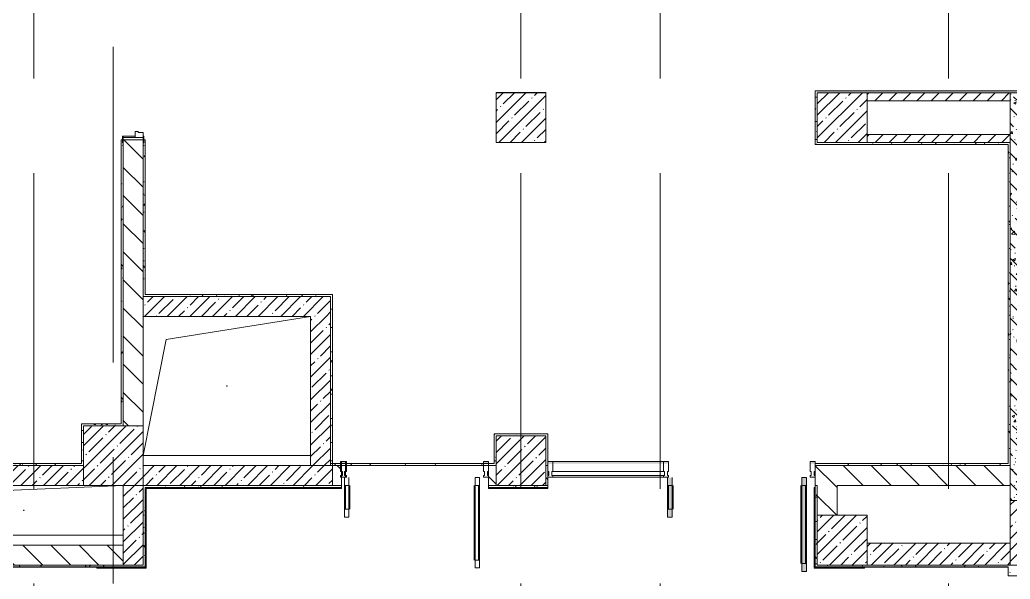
# Model space of a CAD drawing. Header units: millimetres. Extents: x -625 to 415037, y -3642 to 102118.
# Drawn here: x 214292 to 224252, y 10756 to 16383 of the extents above; entities that cross this region are included whole.
import ezdxf

# ---------------------------------------------------------------- set-up
doc = ezdxf.new("R2010")
doc.units = ezdxf.units.MM
doc.linetypes.add('Осевая', pattern=[6350, 1270, -952.5, 3175, -952.5])
doc.layers.add('A-AREA-PATT-2', color=7, linetype='Continuous', lineweight=5, true_color=0xcde0ef, transparency=1)
doc.layers.add('A-FLOR-PATT-1', color=7, linetype='Continuous', lineweight=9, true_color=0xeef6ff, transparency=0.5)
for name, color, linetype, lineweight in [('A-DETL-GENF', 7, 'Continuous', 9), ('A-DOOR-FRAM-2', 7, 'Continuous', 5), ('A-GENM', 7, 'Continuous', 9), ('A-GLAZ-CURT', 7, 'Continuous', 9), ('A-GLAZ-CURT-2', 7, 'Continuous', 20), ('A-GLAZ-CWMG', 7, 'Continuous', 9), ('A-GLAZ-CWMG-1', 7, 'Continuous', 20), ('A-WALL', 7, 'Continuous', 5), ('I-WALL', 7, 'Continuous', 5), ('S-COLS', 7, 'Continuous', 9), ('S-COLS-1', 7, 'Continuous', 5), ('Оси-2', 7, 'Осевая', 9)]:
    doc.layers.add(name, color=color, linetype=linetype, lineweight=lineweight)
for name, color, linetype, lineweight, true_color in [('A-DOOR-1', 7, 'Continuous', 5, 0xc0c0c0), ('A-DOOR-FRAM-1', 7, 'Continuous', 5, 0xc0c0c0), ('A-WALL-1', 9, 'Continuous', 5, 0x808080), ('A-WALL-FNSH-1', 9, 'Continuous', 5, 0x808080)]:
    doc.layers.add(name, color=color, linetype=linetype, lineweight=lineweight, true_color=true_color)
doc.layers.get('A-DOOR-1').off()
pattern_1 = [(135, (148772.12, -0.94), (-141.42136, -141.42136), [])]
pattern_2 = [(45, (148772.12, -0.94), (-114.04925, 114.04925), []), (45, (148886.17, -0.94), (-114.04925, 114.04925), [201.612, -40.322, 6.706, -33.617])]
pattern_3 = [(45, (148772.12, -0.94), (-70.71068, 70.71068), [])]
pattern_4 = [(0, (148772.123, -0.94), (243.84, 60.96), [20.117, -162.763, 20.117, -162.763, -975.36]), (0, (148772.123, -0.94), (243.84, 60.96), [-365.76, 20.117, -345.643, 20.117, -162.763, -426.72]), (0, (148772.123, -0.94), (243.84, 60.96), [-914.4, 20.117, -101.803, 20.117, -284.683]), (120, (148863.563, 29.54), (-174.71291, 180.691634), [20.117, -162.763, 20.117, -162.763, -975.36]), (120, (148863.563, 29.54), (-174.71291, 180.691634), [-365.76, 20.117, -345.643, 20.117, -162.763, -426.72]), (120, (148863.563, 29.54), (-174.71291, 180.691634), [-914.4, 20.117, -101.803, 20.117, -284.683]), (240, (148894.043, 151.46), (-69.12709, -241.651634), [20.117, -162.763, 20.117, -162.763, -975.36]), (240, (148894.043, 151.46), (-69.12709, -241.651634), [-365.76, 20.117, -345.643, 20.117, -162.763, -426.72]), (240, (148894.043, 151.46), (-69.12709, -241.651634), [-914.4, 20.117, -101.803, 20.117, -284.683])]

# ---------------------------------------------------------------- blocks, each defined once
blk = doc.blocks.new('BSC_Колонна _Прямоугольная - 600х600-23205240-Объем проектирования 2 этажа')
at = {"layer": 'S-COLS-1'}
h = blk.add_hatch(dxfattribs=at)
h.set_pattern_fill('FP_20', color=256, style=0, pattern_type=2)
h.set_pattern_definition([(45, (-66460, -12000), (-114.04925, 114.04925), []), (45, (-66345.95, -12000), (-114.04925, 114.04925), [201.613, -40.323, 6.706, -33.617])])
h.paths.add_polyline_path([(100, -300), (300, -300), (300, 300), (-300, 300), (-300, -300)])
for p, q in [((300, 300), (-300, 300)), ((-300, 300), (-300, -300)), ((300, -300), (300, 300)), ((-300, -300), (300, -300))]:
    blk.add_line(p, q, dxfattribs=at)
blk = doc.blocks.new('110_Дверь_СКБ_2Ст - Д-6_л__ ДОО_Дв_1450x2100h_Дверь из раздевальной в коридор-25835678-Объем проектирования 2 этажа')
at = {"layer": 'A-DOOR-FRAM-2'}
h = blk.add_hatch(dxfattribs=at)
h.set_pattern_fill('FP_40', color=256, style=0, pattern_type=2)
h.set_pattern_definition([(45, (-546.384, 164.685), (-14.1421, 14.1421), []), (135, (-546.384, 164.685), (-14.1421, -14.1421), [])])
h.paths.add_polyline_path([(-687.5, 86.4), (-687.5, 100), (-712.5, 100), (-712.5, -100), (-687.5, -100), (-687.5, -47)])
at = {"layer": 'A-DOOR-FRAM-1'}
for p, q in [((-672.5, 108), (-742.5, 108)), ((-742.5, 108), (-742.5, 100)), ((-742.5, 100), (-672.5, 100)), ((-687.5, 100), (-712.5, 100)), ((-712.5, 100), (-712.5, -100)), ((-637.5, 100), (-687.5, 100)), ((-687.5, 100), (-687.5, 20)), ((-687.5, -100), (-687.5, 100)), ((-672.5, 100), (-672.5, 108)), ((-637.5, 50), (-637.5, 100)), ((662.5, 100), (662.5, 50)), ((712.5, 100), (662.5, 100)), ((767.5, 108), (697.5, 108)), ((697.5, 108), (697.5, 100)), ((697.5, 100), (767.5, 100)), ((712.5, 20), (712.5, 100)), ((737.5, 100), (712.5, 100)), ((712.5, 100), (712.5, -100)), ((737.5, -100), (737.5, 100)), ((767.5, 100), (767.5, 108)), ((-687.5, 20), (-627.5, 20)), ((-672.5, 20), (-687.5, 20)), ((-687.5, 20), (-687.5, -100)), ((-672.5, -100), (-672.5, 20)), ((-627.5, 50), (-637.5, 50)), ((-627.5, 20), (-627.5, 50)), ((662.5, 50), (652.5, 50)), ((652.5, 50), (652.5, 20)), ((652.5, 20), (712.5, 20)), ((712.5, 20), (697.5, 20)), ((697.5, 20), (697.5, -100)), ((712.5, -100), (712.5, 20)), ((-672.5, -100), (-742.5, -100)), ((-742.5, -100), (-742.5, -108)), ((-742.5, -108), (-672.5, -108)), ((-712.5, -100), (-687.5, -100)), ((-687.5, -100), (-672.5, -100)), ((-672.5, -108), (-672.5, -100)), ((697.5, -100), (712.5, -100)), ((767.5, -100), (697.5, -100)), ((697.5, -100), (697.5, -108)), ((697.5, -108), (767.5, -108)), ((712.5, -100), (737.5, -100)), ((767.5, -108), (767.5, -100))]:
    blk.add_line(p, q, dxfattribs=at)
blk = doc.blocks.new('BSC_Колонна _Прямоугольная - 650х500-23287315-Объем проектирования 2 этажа')
at = {"layer": 'S-COLS-1'}
h = blk.add_hatch(dxfattribs=at)
h.set_pattern_fill('FP_82', color=256, style=0, pattern_type=2)
h.set_pattern_definition([(135, (11225, -75730), (-114.04925, -114.04925), []), (135, (11225, -75615.95), (-114.04925, -114.04925), [201.612, -40.322, 6.706, -33.617])])
h.paths.add_polyline_path([(325, -250), (325, 250), (-325, 250), (-325, -250)])
for p, q in [((325, 250), (-325, 250)), ((-325, 250), (-325, -250)), ((325, -250), (325, 250)), ((-325, -250), (325, -250))]:
    blk.add_line(p, q, dxfattribs=at)
blk = doc.blocks.new('BSC_Колонна _Прямоугольная - 500х500-V335-Объем проектирования 2 этажа')
at = {"layer": 'S-COLS-1'}
h = blk.add_hatch(dxfattribs=at)
h.set_pattern_fill('FP_83', color=256, style=0, pattern_type=2)
h.set_pattern_definition([(45, (-73790, -11150), (-114.04925, 114.04925), []), (45, (-73675.95, -11150), (-114.04925, 114.04925), [201.613, -40.323, 6.706, -33.617])])
h.paths.add_polyline_path([(-250, -250), (250, -250), (250, 250), (-250, 250), (-250, 212.7)])
for p, q in [((250, 250), (-250, 250)), ((-250, 250), (-250, -250)), ((250, -250), (250, 250)), ((-250, -250), (250, -250))]:
    blk.add_line(p, q, dxfattribs=at)
blk = doc.blocks.new('BSC_Колонна _Прямоугольная - 500х500-V359-Объем проектирования 2 этажа')
at = {"layer": 'S-COLS-1'}
h = blk.add_hatch(dxfattribs=at)
h.set_pattern_fill('FP_109', color=256, style=0, pattern_type=2)
h.set_pattern_definition([(45, (-70560, -15400), (-114.04925, 114.04925), []), (45, (-70445.95, -15400), (-114.04925, 114.04925), [201.613, -40.323, 6.706, -33.617])])
h.paths.add_polyline_path([(-250, -250), (250, -250), (250, 250), (-250, 250)])
for p, q in [((250, 250), (-250, 250)), ((-250, 250), (-250, -250)), ((250, -250), (250, 250)), ((-250, -250), (250, -250))]:
    blk.add_line(p, q, dxfattribs=at)
blk = doc.blocks.new('BSC_Колонна _Прямоугольная - 500х500-V360-Объем проектирования 2 этажа')
at = {"layer": 'S-COLS-1'}
h = blk.add_hatch(dxfattribs=at)
h.set_pattern_fill('FP_110', color=256, style=0, pattern_type=2)
h.set_pattern_definition([(45, (-73790, -15400), (-114.04925, 114.04925), []), (45, (-73675.95, -15400), (-114.04925, 114.04925), [201.613, -40.323, 6.706, -33.617])])
h.paths.add_polyline_path([(250, -250), (250, 250), (-250, 250), (-250, -250)])
for p, q in [((250, 250), (-250, 250)), ((-250, 250), (-250, -250)), ((250, -250), (250, 250)), ((-250, -250), (250, -250))]:
    blk.add_line(p, q, dxfattribs=at)
blk = doc.blocks.new('GM_Отверстие прямоугольное _в плите_ - Отверстие-21982946-Объем проектирования 2 этажа')
at = {"layer": 'A-GENM'}
for p, q in [((-1000, -250), (-1000, 250)), ((-1000, 250), (-1000, -250)), ((-916.7, 166.7), (1000, 250)), ((-1000, -250), (-916.7, 166.7)), ((1000, -250), (-1000, -250)), ((-1000, -250), (1000, -250))]:
    blk.add_line(p, q, dxfattribs=at)
for start, end in [(360, 180), (180, 360)]:
    blk.add_arc((0, 0), 2.5, start, end, dxfattribs=at)
blk = doc.blocks.new('GM_Отверстие прямоугольное _в плите_ - Отверстие-22748815-Объем проектирования 2 этажа')
at = {"layer": 'A-GENM'}
for p, q in [((-609.2, 466.7), (842.5, 700)), ((-842.5, -700), (-609.2, 466.7)), ((842.5, -700), (-842.5, -700)), ((-842.5, -700), (842.5, -700))]:
    blk.add_line(p, q, dxfattribs=at)
for start, end in [(360, 180), (180, 360)]:
    blk.add_arc((0, 0), 2.5, start, end, dxfattribs=at)
blk = doc.blocks.new('Прямоугольный импост - Импост структурный с накладкой - 160мм Темный-33326475-Объем проектирования 2 этажа')
at = {"layer": 'A-GLAZ-CWMG-1'}
for p, q in [((-50, 40), (-50, 140)), ((-50, 140), (0, 140)), ((0, 140), (0, 40)), ((-40, 40), (-50, 40)), ((-50, -17), (-50, 0)), ((-50, 0), (-40, 0)), ((-40, 0), (-40, 40)), ((-10, 40), (-10, 0)), ((0, 40), (-10, 40)), ((-10, 0), (0, 0)), ((0, 0), (0, -17)), ((0, -17), (-50, -17))]:
    blk.add_line(p, q, dxfattribs=at)
blk = doc.blocks.new('Дверь_Витражная_остекление_ - ВВ-6 остекление-32274838-Объем проектирования 2 этажа')
at = {"layer": 'A-DETL-GENF'}
for p, q in [((-655, 930), (-610, 930)), ((-655, 930), (-655, 20)), ((-610, 930), (-655, 930)), ((-655, 930), (-655, 20)), ((-610, 930), (-610, 20)), ((-610, 20), (-610, 930)), ((-655, 850), (-610, 850)), ((-645, 850), (-645, 100)), ((-601, 850), (-601, 100)), ((705, 420), (660, 420)), ((660, 420), (660, 20)), ((705, 420), (660, 420)), ((660, 420), (660, 20)), ((705, 420), (705, 20)), ((705, 20), (705, 420)), ((651, 340), (651, 100)), ((705, 340), (660, 340)), ((695, 340), (695, 100)), ((-655, 100), (-610, 100)), ((705, 100), (660, 100)), ((-610, 20), (-655, 20)), ((-655, 20), (-610, 20))]:
    blk.add_line(p, q, dxfattribs=at)
blk = doc.blocks.new('Прямоугольный импост - Импост структурный с накладкой - 160мм Темный-33326241-Объем проектирования 2 этажа')
at = {"layer": 'A-GLAZ-CWMG-1'}
for p, q in [((-25, 40), (-25, 140)), ((-25, 140), (25, 140)), ((25, 140), (25, 40)), ((-15, 40), (-25, 40)), ((-25, -17), (-25, 0)), ((-25, 0), (-15, 0)), ((-15, 0), (-15, 40)), ((15, 40), (15, 0)), ((25, 40), (15, 40)), ((15, 0), (25, 0)), ((25, 0), (25, -17)), ((25, -17), (-25, -17))]:
    blk.add_line(p, q, dxfattribs=at)
blk = doc.blocks.new('Прямоугольный импост - Импост структурный с накладкой - 160мм Темный-33326242-Объем проектирования 2 этажа')
at = {"layer": 'A-GLAZ-CWMG-1'}
for p, q in [((0, 140), (-50, 140)), ((-50, 140), (-50, 40)), ((0, 40), (0, 140)), ((-50, 40), (-40, 40)), ((-40, 0), (-50, 0)), ((-50, 0), (-50, -17)), ((-40, 40), (-40, 0)), ((-10, 0), (-10, 40)), ((-10, 40), (0, 40)), ((0, 0), (-10, 0)), ((0, -17), (0, 0)), ((-50, -17), (0, -17))]:
    blk.add_line(p, q, dxfattribs=at)
blk = doc.blocks.new('Прямоугольный импост - Импост структурный с накладкой - 160мм Темный-33326237-Объем проектирования 2 этажа')
at = {"layer": 'A-GLAZ-CWMG-1'}
for p, q in [((-50, 40), (-50, 140)), ((-50, 140), (0, 140)), ((0, 140), (0, 40)), ((-40, 40), (-50, 40)), ((-50, -17), (-50, 0)), ((-50, 0), (-40, 0)), ((-40, 0), (-40, 40)), ((-10, 40), (-10, 0)), ((0, 40), (-10, 40)), ((-10, 0), (0, 0)), ((0, 0), (0, -17)), ((0, -17), (-50, -17))]:
    blk.add_line(p, q, dxfattribs=at)
blk = doc.blocks.new('Дверь_Витражная_остекление_ - В-18-32468702-Объем проектирования 2 этажа')
at = {"layer": 'A-DETL-GENF'}
for p, q in [((-672.5, 965), (-627.5, 965)), ((-672.5, 965), (-672.5, 20)), ((-627.5, 965), (-672.5, 965)), ((-672.5, 965), (-672.5, 20)), ((-627.5, 965), (-627.5, 20)), ((-627.5, 20), (-627.5, 965)), ((-672.5, 885), (-627.5, 885)), ((-662.5, 885), (-662.5, 100)), ((-618.5, 885), (-618.5, 100)), ((722.5, 420), (677.5, 420)), ((677.5, 420), (677.5, 409.8)), ((722.5, 420), (677.5, 420)), ((677.5, 420), (677.5, 409.8)), ((677.5, 409.8), (677.5, 20)), ((677.5, 409.8), (677.5, 20)), ((722.5, 420), (722.5, 408.9)), ((722.5, 408.9), (722.5, 420)), ((722.5, 408.9), (722.5, 20)), ((722.5, 20), (722.5, 408.9)), ((668.5, 340), (668.5, 100)), ((722.5, 340), (679.7, 340)), ((712.5, 340), (712.5, 100)), ((-672.5, 100), (-627.5, 100)), ((722.5, 100), (677.5, 100)), ((-627.5, 20), (-672.5, 20)), ((-672.5, 20), (-627.5, 20))]:
    blk.add_line(p, q, dxfattribs=at)
blk = doc.blocks.new('Системная панель - Стекло - 40мм-32468815-Объем проектирования 2 этажа')
at = {"layer": 'A-GLAZ-CURT-2'}
for p, q in [((567, 0), (-567, 0)), ((-567, 0), (-567, -40)), ((567, -40), (567, 0)), ((-567, -40), (567, -40))]:
    blk.add_line(p, q, dxfattribs=at)
blk = doc.blocks.new('Прямоугольный импост - Импост структурный с накладкой - 160мм Темный-33326239-Объем проектирования 2 этажа')
at = {"layer": 'A-GLAZ-CWMG-1'}
for p, q in [((-25, 40), (-25, 140)), ((-25, 140), (25, 140)), ((25, 140), (25, 40)), ((-15, 40), (-25, 40)), ((-25, -17), (-25, 0)), ((-25, 0), (-15, 0)), ((-15, 0), (-15, 40)), ((15, 40), (15, 0)), ((25, 40), (15, 40)), ((15, 0), (25, 0)), ((25, 0), (25, -17)), ((25, -17), (-25, -17))]:
    blk.add_line(p, q, dxfattribs=at)
blk = doc.blocks.new('Прямоугольный импост - Импост структурный с накладкой - 160мм Темный-V503-Объем проектирования 2 этажа')
at = {"layer": 'A-GLAZ-CWMG-1'}
for p, q in [((0, 140), (-50, 140)), ((-50, 140), (-50, 40)), ((0, 40), (0, 140)), ((-50, 40), (-40, 40)), ((-40, 0), (-50, 0)), ((-50, 0), (-50, -17)), ((-40, 40), (-40, 0)), ((-10, 0), (-10, 40)), ((-10, 40), (0, 40)), ((0, 0), (-10, 0)), ((0, -17), (0, 0)), ((-50, -17), (0, -17))]:
    blk.add_line(p, q, dxfattribs=at)
blk = doc.blocks.new('Прямоугольный импост - Импост структурный с накладкой - 160мм Темный-32468813-Объем проектирования 2 этажа')
at = {"layer": 'A-GLAZ-CWMG'}
for p, q in [((70880, 11940), (71994, 11940)), ((70880, 11783), (71994, 11783))]:
    blk.add_line(p, q, dxfattribs=at)
blk = doc.blocks.new('Прямоугольный импост - Импост структурный с накладкой - 160мм Темный-V504-Объем проектирования 2 этажа')
at = {"layer": 'A-GLAZ-CWMG-1'}
for p, q in [((-25, 40), (-25, 140)), ((-25, 140), (25, 140)), ((25, 140), (25, 40)), ((-15, 40), (-25, 40)), ((-25, -17), (-25, 0)), ((-25, 0), (-15, 0)), ((-15, 0), (-15, 40)), ((15, 40), (15, 0)), ((25, 40), (15, 40)), ((15, 0), (25, 0)), ((25, 0), (25, -17)), ((25, -17), (-25, -17))]:
    blk.add_line(p, q, dxfattribs=at)

msp = doc.modelspace()

# ---------------------------------------------------------------- hatches: boundary and pattern name
at = {"layer": 'A-AREA-PATT-2'}
h = msp.add_hatch(color=256, dxfattribs=at)
h.paths.add_polyline_path([(220768.1, 11919.6), (220817.1, 11919.6), (220816.1, 11939.1), (219602.6, 11939.1), (219604.1, 11919.6), (220767.1, 11919.6)])
h.paths.add_polyline_path([(222252.6, 11919.6), (222292.1, 11919.6), (222292.1, 11939.1), (222242.1, 11939.1), (222244.1, 11919.6)])
h.paths.add_polyline_path([(217526.1, 11919.6), (217576.1, 11919.6), (217576.1, 11939.1), (217516.1, 11939.1), (217518.1, 11919.6)])
h.paths.add_polyline_path([(218956.1, 11919.6), (219006.1, 11919.6), (219006.1, 11939.1), (218956.1, 11939.1)])
h = msp.add_hatch(color=256, dxfattribs=at)
h.paths.add_polyline_path([(222502.1, 10867.6), (222787.3, 10867.6), (222787.3, 10873.1), (222281.1, 10873.1), (222281.1, 10867.6), (222470.3, 10867.6)])
h.paths.add_polyline_path([(215531.1, 10867.6), (215557.6, 10867.6), (215557.6, 10873.1), (215068.1, 10873.1), (215068.1, 10867.6), (215375.8, 10867.6)])
at = {"layer": 'A-FLOR-PATT-1'}
h = msp.add_hatch(color=256, dxfattribs=at)
h.paths.add_polyline_path([(222202.1, 10834.1), (222202.1, 11779.1), (222157.1, 11779.1), (222157.1, 10834.1)])
h.paths.add_polyline_path([(220846.4, 11388.6), (220852.1, 11391.1), (220852.1, 11779.1), (220807.1, 11779.1), (220807.1, 11390.2)])
at = {"layer": 'I-WALL'}
h = msp.add_hatch(dxfattribs=at)
h.set_pattern_fill('FP_23', color=256, style=0, pattern_type=2)
h.set_pattern_definition(pattern_1)
h.paths.add_polyline_path([(215532.1, 12299.1), (215532.1, 15174.1), (215332.1, 15174.1), (215332.1, 12299.1)])
h.paths.add_polyline_path([(215375.8, 16624.1), (215532.1, 16624.1), (215532.1, 16699.1), (215332.1, 16699.1), (215332.1, 16624.1)])
h.paths.add_polyline_path([(215395.3, 17299.1), (215532.1, 17299.1), (215532.1, 22699.1), (215332.1, 22699.1), (215332.1, 17299.1), (215389.3, 17299.1)])
h.paths.add_polyline_path([(215332.1, 23299.1), (215532.1, 23299.1), (215532.1, 24049.1), (215332.1, 24049.1), (215332.1, 23319.1)])
h.paths.add_polyline_path([(215429, 25949.1), (215532.1, 25949.1), (215532.1, 26499.1), (215332.1, 26499.1), (215332.1, 25949.1)])
h = msp.add_hatch(dxfattribs=at)
h.set_pattern_fill('FP_191', color=256, style=0, pattern_type=2)
h.set_pattern_definition(pattern_4)
h.paths.add_polyline_path([(215532.1, 13599.1), (215552.1, 13599.1), (215552.1, 15174.1), (215540.1, 15174.1), (215540.1, 15144.1), (215532.1, 15144.1), (215532.1, 14951.2)])
h.paths.add_polyline_path([(215552.1, 16624.1), (215552.1, 18579.1), (215532.1, 18579), (215532.1, 16654.1), (215540.1, 16654.1), (215540.1, 16624.1)])
h = msp.add_hatch(dxfattribs=at)
h.set_pattern_fill('FP_191', color=256, style=0, pattern_type=2)
h.set_pattern_definition(pattern_4)
h.paths.add_polyline_path([(215332.1, 12319.1), (215331.9, 15144.1), (215324.1, 15144.1), (215324.1, 15174.1), (215312.1, 15174.1), (215312.1, 12320.1)])
h.paths.add_polyline_path([(215324.1, 16624.1), (215324.1, 16654.1), (215332.1, 16654.1), (215332.1, 16699.1), (215312.1, 16678.1), (215312.1, 16624.1)])
h.paths.add_polyline_path([(215312.1, 16679.1), (215332.1, 16699.1), (215312.1, 16699.1)])
h = msp.add_hatch(dxfattribs=at)
h.set_pattern_fill('FP_191', color=256, style=0, pattern_type=2)
h.set_pattern_definition(pattern_4)
h.paths.add_polyline_path([(222312.1, 15149.1), (222312.1, 15669.1), (222292.1, 15669.1), (222292.1, 15149.1)])
h = msp.add_hatch(dxfattribs=at)
h.set_pattern_fill('FP_191', color=256, style=0, pattern_type=2)
h.set_pattern_definition(pattern_4)
h.paths.add_polyline_path([(229830.5, 15649.1), (230222.1, 15649.3), (230222.1, 15657.1), (230252.1, 15657.1), (230252.1, 15669.1), (227352.1, 15669.1), (227352.1, 15657.1), (227382.1, 15657.1), (227382.1, 15649.1), (229611.9, 15649.1)])
h.paths.add_polyline_path([(231772.1, 15649.1), (231772.1, 15669.1), (231352.1, 15669.1), (231352.1, 15657.1), (231382.1, 15657.1), (231382.1, 15649.1), (231392.5, 15649.1)])
h.paths.add_polyline_path([(224252.1, 15649.1), (224766.9, 15649.1), (224766.9, 15657.1), (224796.9, 15657.1), (224796.9, 15669.1), (222312.1, 15669.1), (222312.1, 15649.1), (223325.8, 15649.1)])
h.paths.add_polyline_path([(226222.1, 15649.1), (226222.1, 15657.1), (226252.1, 15657.1), (226252.1, 15669.1), (225896.9, 15669.1), (225896.9, 15657.1), (225926.9, 15657.1), (225926.9, 15649.1), (226216.8, 15649.1)])
h = msp.add_hatch(dxfattribs=at)
h.set_pattern_fill('FP_22', color=256, style=0, pattern_type=2)
h.set_pattern_definition(pattern_3)
h.paths.add_polyline_path([(222812.1, 15569.1), (224252.1, 15569.1), (224252.1, 15649.1), (222812.1, 15649.1)])
h = msp.add_hatch(dxfattribs=at)
h.set_pattern_fill('FP_41', color=256, style=0, pattern_type=2)
h.set_pattern_definition([(135, (148772.12, -0.94), (-150.8683, -150.8683), [213.36, -35.56, 7.112, -35.56]), (135, (148772.12, 149.83), (-150.8683, -150.8683), []), (50, (148772.12, -0.94), (255.05767, -22.3145), [26.67, -293.37]), (355, (148772.12, -0.94), (-49.3404, 267.4791), [21.336, -234.696]), (100.451, (148793.38, -2.8), (205.7195, 245.16356), [22.666, -249.326]), (46.184, (148772.12, 70.18), (379.511, -58.86), [40.005, -440.055]), (96.636, (148803.75, 65.27), (332.3634, 346.3991), [33.999, -373.989]), (351.184, (148772.12, 70.18), (332.3669, 346.3953), [32.004, -352.044]), (21, (148807.68, 52.4), (212.2602, -143.1711), [26.67, -293.37]), (326, (148807.68, 52.4), (86.5224, 257.8632), [21.336, -234.696]), (71.451, (148825.37, 40.47), (298.78395, 114.6901), [22.666, -249.326]), (37.5, (148772.12, -0.94), (4.32385, 118.37751), [6.706, -225.146, 6.706, -231.546, -235.585]), (37.5, (148772.12, -0.94), (4.32385, 118.37751), [-470.103, 6.706, -228.879]), (7.5, (148772.12, -0.94), (93.54758, 140.2533), [6.706, -129.134, 6.706, -219.812, -89.789]), (7.5, (148772.12, -0.94), (93.54758, 140.2533), [-362.356, 6.706, -83.083]), (327.5, (148692.82, -0.94), (189.82734, -8.02019), [6.706, -82.194, 6.706, -270.662, -368.046]), (327.5, (148692.82, -0.94), (189.82734, -8.02019), [-366.268, 6.706, -361.34]), (317.5, (148657.26, -0.94), (207.38114, 35.59764), [6.706, -108.864, 6.706, -177.495, -261.366]), (317.5, (148657.26, -0.94), (207.38114, 35.59764), [-299.771, 6.706, -254.66])])
h.paths.add_polyline_path([(224332.1, 11549.1), (224331.9, 15649.1), (224252.1, 15649.1), (224252.1, 11549.1)])
h = msp.add_hatch(dxfattribs=at)
h.set_pattern_fill('FP_191', color=256, style=0, pattern_type=2)
h.set_pattern_definition(pattern_4)
h.paths.add_polyline_path([(224231.1, 15129.1), (224231.1, 15149.1), (222292.1, 15149.1), (222293.6, 15129.1), (224227.1, 15129.1)])
h = msp.add_hatch(dxfattribs=at)
h.set_pattern_fill('FP_22', color=256, style=0, pattern_type=2)
h.set_pattern_definition(pattern_3)
h.paths.add_polyline_path([(224232.1, 15149.1), (224252.1, 15149.1), (224249.9, 15229.1), (222812.1, 15229.1), (222812.1, 15149.1), (223325.8, 15149.1)])
h = msp.add_hatch(dxfattribs=at)
h.set_pattern_fill('FP_191', color=256, style=0, pattern_type=2)
h.set_pattern_definition(pattern_4)
h.paths.add_polyline_path([(224252.1, 11919.1), (224252.1, 15149.1), (224232.1, 15149.1), (224232.1, 11920.1), (224239.8, 11919.7)])
h = msp.add_hatch(dxfattribs=at)
h.set_pattern_fill('FP_1', color=256, style=0, pattern_type=2)
h.set_pattern_definition(pattern_2)
h.paths.add_polyline_path([(215532.1, 13399.1), (217417.1, 13399.1), (217417.1, 13599.1), (215532.1, 13599.1)])
h = msp.add_hatch(dxfattribs=at)
h.set_pattern_fill('FP_191', color=256, style=0, pattern_type=2)
h.set_pattern_definition(pattern_4)
h.paths.add_polyline_path([(217417.1, 13599.1), (217437.1, 13599.1), (217437.1, 13619.1), (215553.1, 13619.1), (215553.1, 13599.1), (217222.1, 13599.1)])
h = msp.add_hatch(dxfattribs=at)
h.set_pattern_fill('FP_191', color=256, style=0, pattern_type=2)
h.set_pattern_definition(pattern_4)
h.paths.add_polyline_path([(217437.1, 11899.1), (217437.1, 13599.1), (217417.1, 13599.1), (217417.1, 11899.1)])
h = msp.add_hatch(dxfattribs=at)
h.set_pattern_fill('FP_1', color=256, style=0, pattern_type=2)
h.set_pattern_definition(pattern_2)
h.paths.add_polyline_path([(217222.1, 11899.1), (217417.1, 11899.1), (217417.1, 13399.1), (217217.1, 13399.1), (217217.1, 11899.1)])
h = msp.add_hatch(dxfattribs=at)
h.set_pattern_fill('FP_191', color=256, style=0, pattern_type=2)
h.set_pattern_definition(pattern_4)
h.paths.add_polyline_path([(214932.1, 11919.1), (214932.1, 12319.1), (214912.1, 12319.1), (214912.1, 11919.1), (214929.2, 11919.1)])
h = msp.add_hatch(dxfattribs=at)
h.set_pattern_fill('FP_191', color=256, style=0, pattern_type=2)
h.set_pattern_definition(pattern_4)
h.paths.add_polyline_path([(215329, 12299.1), (215332.1, 12299.1), (215332.1, 12319.1), (214932.1, 12319.1), (214932.1, 12299.1), (215312.1, 12299.1)])
h = msp.add_hatch(dxfattribs=at)
h.set_pattern_fill('FP_191', color=256, style=0, pattern_type=2)
h.set_pattern_definition(pattern_4)
h.paths.add_polyline_path([(219082.1, 11919.1), (219082.1, 12219.1), (219062.1, 12219.1), (219062.1, 11920.1)])
h = msp.add_hatch(dxfattribs=at)
h.set_pattern_fill('FP_191', color=256, style=0, pattern_type=2)
h.set_pattern_definition(pattern_4)
h.paths.add_polyline_path([(219582.1, 12199.1), (219602.1, 12199.1), (219600.6, 12219.1), (219082.1, 12219.1), (219082.1, 12199.1)])
h = msp.add_hatch(dxfattribs=at)
h.set_pattern_fill('FP_1', color=256, style=0, pattern_type=2)
h.set_pattern_definition(pattern_2)
h.paths.add_polyline_path([(209932.1, 11699.1), (214932.1, 11699.1), (214932.1, 11899.1), (209532.1, 11899), (209532.1, 11699.1), (209866.7, 11699.1)])
h.paths.add_polyline_path([(208871.2, 11699.1), (208932.1, 11699.1), (208932.1, 11899.1), (203532.1, 11899.1), (203532.1, 11699.1), (208112.1, 11699.1)])
h = msp.add_hatch(dxfattribs=at)
h.set_pattern_fill('FP_191', color=256, style=0, pattern_type=2)
h.set_pattern_definition(pattern_4)
h.paths.add_polyline_path([(214932.1, 11899.1), (214932.1, 11919.1), (214914.1, 11917.1)])
h.paths.add_polyline_path([(214932.1, 11899.1), (214911.1, 11919.1), (209552.1, 11919.1), (209552.1, 11899.1), (214778.4, 11899.1)])
h = msp.add_hatch(dxfattribs=at)
h.set_pattern_fill('FP_1', color=256, style=0, pattern_type=2)
h.set_pattern_definition(pattern_2)
h.paths.add_polyline_path([(217198.5, 11699.1), (217437.1, 11699.1), (217437.1, 11899.1), (215532.1, 11899.1), (215532.1, 11699.1), (217190.9, 11699.1)])
h = msp.add_hatch(dxfattribs=at)
h.set_pattern_fill('FP_191', color=256, style=0, pattern_type=2)
h.set_pattern_definition(pattern_4)
h.paths.add_polyline_path([(217437.1, 11899.1), (217520, 11900.5), (217516.1, 11919.1), (217438.1, 11919.1)])
h.paths.add_polyline_path([(219082.1, 11899.1), (219082.1, 11919.1), (217526.1, 11919.1), (217526.1, 11899.1), (218989.4, 11899.1)])
h = msp.add_hatch(dxfattribs=at)
h.set_pattern_fill('FP_23', color=256, style=0, pattern_type=2)
h.set_pattern_definition(pattern_1)
h.paths.add_polyline_path([(217437.1, 11699.1), (217526.1, 11699.1), (217526.1, 11899.1), (217437.1, 11899.1), (217437.1, 11702.2)])
h.paths.add_polyline_path([(219082.1, 11699.1), (219082.1, 11899.1), (219006.1, 11899.1), (219006.1, 11699.1)])
h.paths.add_polyline_path([(219582.1, 11699.1), (219602.1, 11699.1), (219602.1, 11899.1), (219582.1, 11899.1), (219582.1, 11719.1)])
h.paths.add_polyline_path([(224252.1, 11699.1), (224252.1, 11899.1), (222292.1, 11897.7), (222292.1, 11699.1), (223522.1, 11699.1)])
h = msp.add_hatch(dxfattribs=at)
h.set_pattern_fill('FP_191', color=256, style=0, pattern_type=2)
h.set_pattern_definition(pattern_4)
h.paths.add_polyline_path([(222512.1, 11899.1), (224252.1, 11899.1), (224252.1, 11919.1), (222292.1, 11919.1), (222292.1, 11899.1), (222312.1, 11899.1)])
h = msp.add_hatch(dxfattribs=at)
h.set_pattern_fill('FP_1', color=256, style=0, pattern_type=2)
h.set_pattern_definition(pattern_2)
h.paths.add_polyline_path([(215532.1, 10899.1), (215532.1, 11699.1), (215332.1, 11699.1), (215332.1, 10899.1), (215375.8, 10899.1)])
h = msp.add_hatch(dxfattribs=at)
h.set_pattern_fill('FP_191', color=256, style=0, pattern_type=2)
h.set_pattern_definition(pattern_4)
h.paths.add_polyline_path([(219582.1, 11679.1), (219602.1, 11679.1), (219602.1, 11699.1), (219006.1, 11699.1), (219006.1, 11679.1), (219082.1, 11679.1)])
h.paths.add_polyline_path([(216098.5, 11679.1), (217526.1, 11679.1), (217526.1, 11699.1), (215532.1, 11699.1), (215532.1, 11679.1), (215849.2, 11679.1)])
h = msp.add_hatch(dxfattribs=at)
h.set_pattern_fill('FP_191', color=256, style=0, pattern_type=2)
h.set_pattern_definition(pattern_4)
h.paths.add_polyline_path([(215552.1, 10879.1), (215552.1, 11679.1), (215532.1, 11677.6), (215532.1, 10879.1)])
h = msp.add_hatch(dxfattribs=at)
h.set_pattern_fill('FP_191', color=256, style=0, pattern_type=2)
h.set_pattern_definition(pattern_4)
h.paths.add_polyline_path([(222312.1, 10899.1), (222312.1, 11699.1), (222292.1, 11699.1), (222292.1, 10899.1)])
h = msp.add_hatch(dxfattribs=at)
h.set_pattern_fill('FP_23', color=256, style=0, pattern_type=2)
h.set_pattern_definition(pattern_1)
h.paths.add_polyline_path([(222512.1, 11399.1), (222512.1, 11699.1), (222312.1, 11699.1), (222312.1, 11399.1)])
h = msp.add_hatch(dxfattribs=at)
h.set_pattern_fill('FP_23', color=256, style=0, pattern_type=2)
h.set_pattern_definition(pattern_1)
h.paths.add_polyline_path([(215332.1, 10899.1), (215332.1, 11099.1), (210932.1, 11099.1), (210932.1, 10899.1), (214653, 10899.1)])
h = msp.add_hatch(dxfattribs=at)
h.set_pattern_fill('FP_1', color=256, style=0, pattern_type=2)
h.set_pattern_definition(pattern_2)
h.paths.add_polyline_path([(224252.1, 10899.1), (224252.1, 11119.1), (222812.1, 11119.1), (222812.1, 10899.1), (223522.1, 10899.1)])
h = msp.add_hatch(dxfattribs=at)
h.set_pattern_fill('FP_191', color=256, style=0, pattern_type=2)
h.set_pattern_definition(pattern_4)
h.paths.add_polyline_path([(212032.1, 10879.1), (215532.1, 10879.1), (215532.1, 10899.1), (210712.1, 10898.3), (210712.1, 10879.1), (211952.1, 10879.1)])
h = msp.add_hatch(dxfattribs=at)
h.set_pattern_fill('FP_191', color=256, style=0, pattern_type=2)
h.set_pattern_definition(pattern_4)
h.paths.add_polyline_path([(222313.4, 10879.1), (224231.1, 10879.1), (224232.1, 10899.1), (222292.1, 10899.1), (222292.1, 10879.1), (222312.1, 10879.1)])
h = msp.add_hatch(dxfattribs=at)
h.set_pattern_fill('FP_191', color=256, style=0, pattern_type=2)
h.set_pattern_definition(pattern_4)
h.paths.add_polyline_path([(224252.1, 8299.1), (224252.1, 9351.3), (224232.1, 9351.3), (224232.1, 8300.1)])
h.paths.add_polyline_path([(224252.1, 10791.3), (224252.1, 10899.1), (224232.1, 10899.1), (224232.1, 10791.3)])
at = {"layer": 'S-COLS-1'}
h = msp.add_hatch(dxfattribs=at)
h.set_pattern_fill('FP_1', color=256, style=0, pattern_type=2)
h.set_pattern_definition(pattern_2)
h.paths.add_polyline_path([(219082.1, 11699.1), (219582.1, 11699.1), (219582.1, 12199.1), (219082.1, 12199.1), (219082.1, 11719.1)])

# ---------------------------------------------------------------- linework, layer by layer
at = {"layer": 'A-WALL'}
for p, q in [((224252.1, 15649.1), (224252.1, 11699.1)), ((215312.1, 15174.1), (215312.1, 12319.1)), ((215332.1, 12299.1), (215332.1, 15144.1)), ((215532.1, 15144.1), (215532.1, 12299.1)), ((215552.1, 13619.1), (215552.1, 15174.1)), ((224252.1, 15149.1), (222812.1, 15149.1)), ((224232.1, 11919.1), (224232.1, 15129.1)), ((214912.1, 12319.1), (214912.1, 11919.1)), ((214912.1, 12319.1), (215312.1, 12319.1)), ((209532.1, 11899.1), (214932.1, 11899.1)), ((214899.1, 11919.1), (214912.1, 11919.1)), ((219062.1, 11919.1), (219006.1, 11919.1)), ((219582.1, 11899.1), (219602.1, 11899.1)), ((222292.1, 10879.1), (222292.1, 11919.1)), ((224252.1, 11899.1), (222292.1, 11899.1)), ((215532.1, 10899.1), (215532.1, 11699.1)), ((215532.1, 11699.1), (217526.1, 11699.1)), ((215552.1, 11679.1), (217526.1, 11679.1)), ((215552.1, 11679.1), (215552.1, 10879.1)), ((222312.1, 11699.1), (222292.1, 11699.1)), ((215068.1, 10878.1), (215068.1, 10878.6)), ((215552.1, 10867.6), (215563.1, 10867.6)), ((215563.1, 10867.6), (215563.1, 10878.6)), ((224232.1, 10879.1), (222292.1, 10879.1)), ((222787.3, 10878.6), (222787.3, 10878.1)), ((224232.1, 10879.1), (224232.1, 10791.3))]:
    msp.add_line(p, q, dxfattribs=at)
at = {"layer": 'A-WALL-1'}
for p, q in [((222292.1, 15669.1), (222292.1, 15129.1)), ((224796.9, 15669.1), (222292.1, 15669.1)), ((224766.9, 15649.1), (222812.1, 15649.1)), ((222812.1, 15569.1), (224252.1, 15569.1)), ((215324.1, 15174.1), (215312.1, 15174.1)), ((215552.1, 15174.1), (215540.1, 15174.1)), ((224252.1, 15229.1), (222812.1, 15229.1)), ((224231.1, 15129.1), (224232.1, 15129.1)), ((217417.1, 13599.1), (215532.1, 13599.1)), ((215553.1, 13619.1), (215552.1, 13619.1)), ((217417.1, 11899.1), (217417.1, 13599.1)), ((215532.1, 13399.1), (217217.1, 13399.1)), ((217217.1, 13399.1), (217217.1, 11899.1)), ((219602.1, 12219.1), (219062.1, 12219.1)), ((219082.1, 11699.1), (219082.1, 12199.1)), ((219082.1, 12199.1), (219582.1, 12199.1)), ((219582.1, 12199.1), (219582.1, 11699.1)), ((219082.1, 11899.1), (215532.1, 11899.1)), ((219006.1, 11919.1), (217417.1, 11919.1)), ((217437.1, 11699.1), (217437.1, 11919.1)), ((217526.1, 11679.1), (217526.1, 11899.1)), ((219006.1, 11899.1), (219006.1, 11679.1)), ((219062.1, 11920.1), (219062.1, 11919.1)), ((219602.1, 11679.1), (219602.1, 11919.1)), ((224232.1, 11919.1), (222292.1, 11919.1)), ((210932.1, 11699.1), (214932.1, 11699.1)), ((215332.1, 11699.1), (215332.1, 10899.1)), ((219602.1, 11699.1), (219006.1, 11699.1)), ((219006.1, 11679.1), (219602.1, 11679.1)), ((222312.1, 11699.1), (222312.1, 11399.1)), ((222512.1, 11699.1), (224252.1, 11699.1)), ((222512.1, 11399.1), (222512.1, 11699.1)), ((224252.1, 11699.1), (224252.1, 11549.1)), ((215332.1, 11099.1), (210932.1, 11099.1)), ((224252.1, 11119.1), (222812.1, 11119.1)), ((210732.1, 10899.1), (215532.1, 10899.1)), ((215068.1, 10879.1), (215552.1, 10879.1)), ((222812.1, 10899.1), (224252.1, 10899.1)), ((224232.1, 10791.3), (224492.1, 10791.3))]:
    msp.add_line(p, q, dxfattribs=at)
at = {"layer": 'A-WALL-FNSH-1'}
for p, q in [((219583.1, 15650.1), (219081.1, 15650.1)), ((219081.1, 15650.1), (219081.1, 15148.1)), ((219583.1, 15148.1), (219583.1, 15650.1)), ((222291.1, 15670.1), (222291.1, 15128.1)), ((224796.9, 15670.1), (222291.1, 15670.1)), ((215311.1, 15174.1), (215311.1, 12320.1)), ((215312.1, 15174.1), (215311.1, 15174.1)), ((215553.1, 15174.1), (215552.1, 15174.1)), ((215553.1, 13620.1), (215553.1, 15174.1)), ((219081.1, 15148.1), (219583.1, 15148.1)), ((222291.1, 15128.1), (224231.1, 15128.1)), ((224231.1, 15129.1), (222292.1, 15129.1)), ((224231.1, 11920.1), (224231.1, 15129.1)), ((217438.1, 13620.1), (215553.1, 13620.1)), ((215553.1, 13619.1), (217437.1, 13619.1)), ((217437.1, 13619.1), (217437.1, 11919.1)), ((217438.1, 11920.1), (217438.1, 13620.1)), ((215311.1, 12320.1), (214911.1, 12320.1)), ((214911.1, 12320.1), (214911.1, 11920.1)), ((219061.1, 12220.1), (219061.1, 11920.1)), ((219603.1, 12220.1), (219061.1, 12220.1)), ((219062.1, 11920.1), (219062.1, 12219.1)), ((219602.1, 12219.1), (219602.1, 11919.1)), ((219603.1, 11919.1), (219603.1, 12220.1)), ((209552.1, 11919.1), (214899.1, 11919.1)), ((214911.1, 11920.1), (209553.1, 11920.1)), ((217526.1, 11920.1), (217438.1, 11920.1)), ((217526.1, 11919.1), (217526.1, 11920.1)), ((219006.1, 11920.1), (219006.1, 11919.1)), ((219006.1, 11920.1), (219062.1, 11920.1)), ((219602.1, 11919.1), (219603.1, 11919.1)), ((224231.1, 11920.1), (222292.1, 11920.1)), ((222292.1, 11920.1), (222292.1, 11919.1)), ((215563.1, 11668.1), (217526.1, 11668.1)), ((215563.1, 10878.6), (215563.1, 11668.1)), ((217526.1, 11668.1), (217526.1, 11679.1)), ((219006.1, 11679.1), (219006.1, 11668.1)), ((219006.1, 11668.1), (219602.1, 11668.1)), ((219602.1, 11668.1), (219602.1, 11679.1)), ((222292.1, 11679.1), (222281.1, 11679.1)), ((222281.1, 11679.1), (222281.1, 10867.6)), ((210711.1, 10878.1), (215068.1, 10878.1)), ((215068.1, 10879.1), (210712.1, 10879.1)), ((215068.1, 10878.6), (215068.1, 10879.1)), ((215563.1, 10878.6), (215068.1, 10878.6)), ((215068.1, 10878.1), (215068.1, 10867.6)), ((215068.1, 10867.6), (215552.1, 10867.6)), ((215552.1, 10879.1), (215552.1, 10867.6)), ((222281.1, 10867.6), (222787.3, 10867.6)), ((222292.1, 10878.6), (222292.1, 10879.1)), ((222787.3, 10878.6), (222292.1, 10878.6)), ((222787.3, 10879.1), (222787.3, 10878.6)), ((222787.3, 10878.1), (224231.1, 10878.1)), ((222787.3, 10867.6), (222787.3, 10878.1)), ((224231.1, 10878.1), (224231.1, 10791.3)), ((224231.1, 10791.3), (224232.1, 10791.3))]:
    msp.add_line(p, q, dxfattribs=at)
at = {"layer": 'S-COLS'}
for p, q in [((219082.1, 11899.1), (219082.1, 11699.1)), ((219582.1, 11699.1), (219582.1, 11899.1))]:
    msp.add_line(p, q, dxfattribs=at)
at = {"layer": 'S-COLS-1'}
for p, q in [((219582.1, 12199.1), (219082.1, 12199.1)), ((219082.1, 12199.1), (219082.1, 11899.1)), ((219582.1, 11899.1), (219582.1, 12199.1)), ((219082.1, 11699.1), (219582.1, 11699.1))]:
    msp.add_line(p, q, dxfattribs=at)
at = {"layer": 'Оси-2'}
for p, q in [((214432.1, 3093.7), (214432.1, 22398.1)), ((214432.1, 3092.8), (214432.1, 22397.1)), ((215232.1, 4363.7), (215232.1, 22398.1)), ((215232.1, 4362.8), (215232.1, 22397.1)), ((219332.1, 3093.7), (219332.1, 22398.1)), ((219332.1, 3092.8), (219332.1, 22397.1)), ((220732.1, 3093.7), (220732.1, 22398.1)), ((220732.1, 3092.8), (220732.1, 22397.1)), ((223632.1, 3093.7), (223632.1, 22398.1)), ((223632.1, 3092.8), (223632.1, 22397.1))]:
    msp.add_line(p, q, dxfattribs=at)

# ---------------------------------------------------------------- block references
at = {"layer": 'A-DOOR-1'}
for name, p, rotation in [('110_Дверь_СКБ_2Ст - Д-6_л__ ДОО_Дв_1450x2100h_Дверь из раздевальной в коридор-25835678-Объем проектирования 2 этажа', (215432.1, 15911.6), 269.9999999999999), ('Дверь_Витражная_остекление_ - ВВ-6 остекление-32274838-Объем проектирования 2 этажа', (218261.1, 11799.1), 180), ('Дверь_Витражная_остекление_ - В-18-32468702-Объем проектирования 2 этажа', (221529.6, 11799.1), 180)]:
    msp.add_blockref(name, p, dxfattribs=dict(at, rotation=rotation))
at = {"layer": 'A-GENM'}
for name, p in [('GM_Отверстие прямоугольное _в плите_ - Отверстие-22748815-Объем проектирования 2 этажа', (216374.6, 12699.1)), ('GM_Отверстие прямоугольное _в плите_ - Отверстие-21982946-Объем проектирования 2 этажа', (214332.1, 11449.1))]:
    msp.add_blockref(name, p, dxfattribs=at)
at = {"layer": 'A-GLAZ-CURT', "rotation": 180}
msp.add_blockref('Системная панель - Стекло - 40мм-32468815-Объем проектирования 2 этажа', (220209.1, 11799.1), dxfattribs=at)
at = {"layer": 'A-GLAZ-CWMG', "extrusion": (0, 0, -1)}
for name, p in [('Прямоугольный импост - Импост структурный с накладкой - 160мм Темный-33326241-Объем проектирования 2 этажа', (-217541.1, 11799.1)), ('Прямоугольный импост - Импост структурный с накладкой - 160мм Темный-33326475-Объем проектирования 2 этажа', (-217526.1, 11799.1)), ('Прямоугольный импост - Импост структурный с накладкой - 160мм Темный-33326237-Объем проектирования 2 этажа', (-219602.1, 11799.1)), ('Прямоугольный импост - Импост структурный с накладкой - 160мм Темный-33326239-Объем проектирования 2 этажа', (-220791.1, 11799.1)), ('Прямоугольный импост - Импост структурный с накладкой - 160мм Темный-V504-Объем проектирования 2 этажа', (-220792.1, 11799.1))]:
    msp.add_blockref(name, p, dxfattribs=at)
at = {"layer": 'A-GLAZ-CWMG'}
for name, p in [('Прямоугольный импост - Импост структурный с накладкой - 160мм Темный-33326242-Объем проектирования 2 этажа', (219006.1, 11799.1)), ('Прямоугольный импост - Импост структурный с накладкой - 160мм Темный-32468813-Объем проектирования 2 этажа', (148772.1, -0.9)), ('Прямоугольный импост - Импост структурный с накладкой - 160мм Темный-V503-Объем проектирования 2 этажа', (222292.1, 11799.1))]:
    msp.add_blockref(name, p, dxfattribs=at)
at = {"layer": 'S-COLS'}
for name, p in [('BSC_Колонна _Прямоугольная - 500х500-V359-Объем проектирования 2 этажа', (219332.1, 15399.1)), ('BSC_Колонна _Прямоугольная - 500х500-V360-Объем проектирования 2 этажа', (222562.1, 15399.1)), ('BSC_Колонна _Прямоугольная - 600х600-23205240-Объем проектирования 2 этажа', (215232.1, 11999.1)), ('BSC_Колонна _Прямоугольная - 500х500-V335-Объем проектирования 2 этажа', (222562.1, 11149.1))]:
    msp.add_blockref(name, p, dxfattribs=at)
at = {"layer": 'S-COLS', "rotation": 270.0000000000007}
msp.add_blockref('BSC_Колонна _Прямоугольная - 650х500-23287315-Объем проектирования 2 этажа', (224502.1, 11224.1), dxfattribs=at)

doc.saveas('drawing.dxf')
